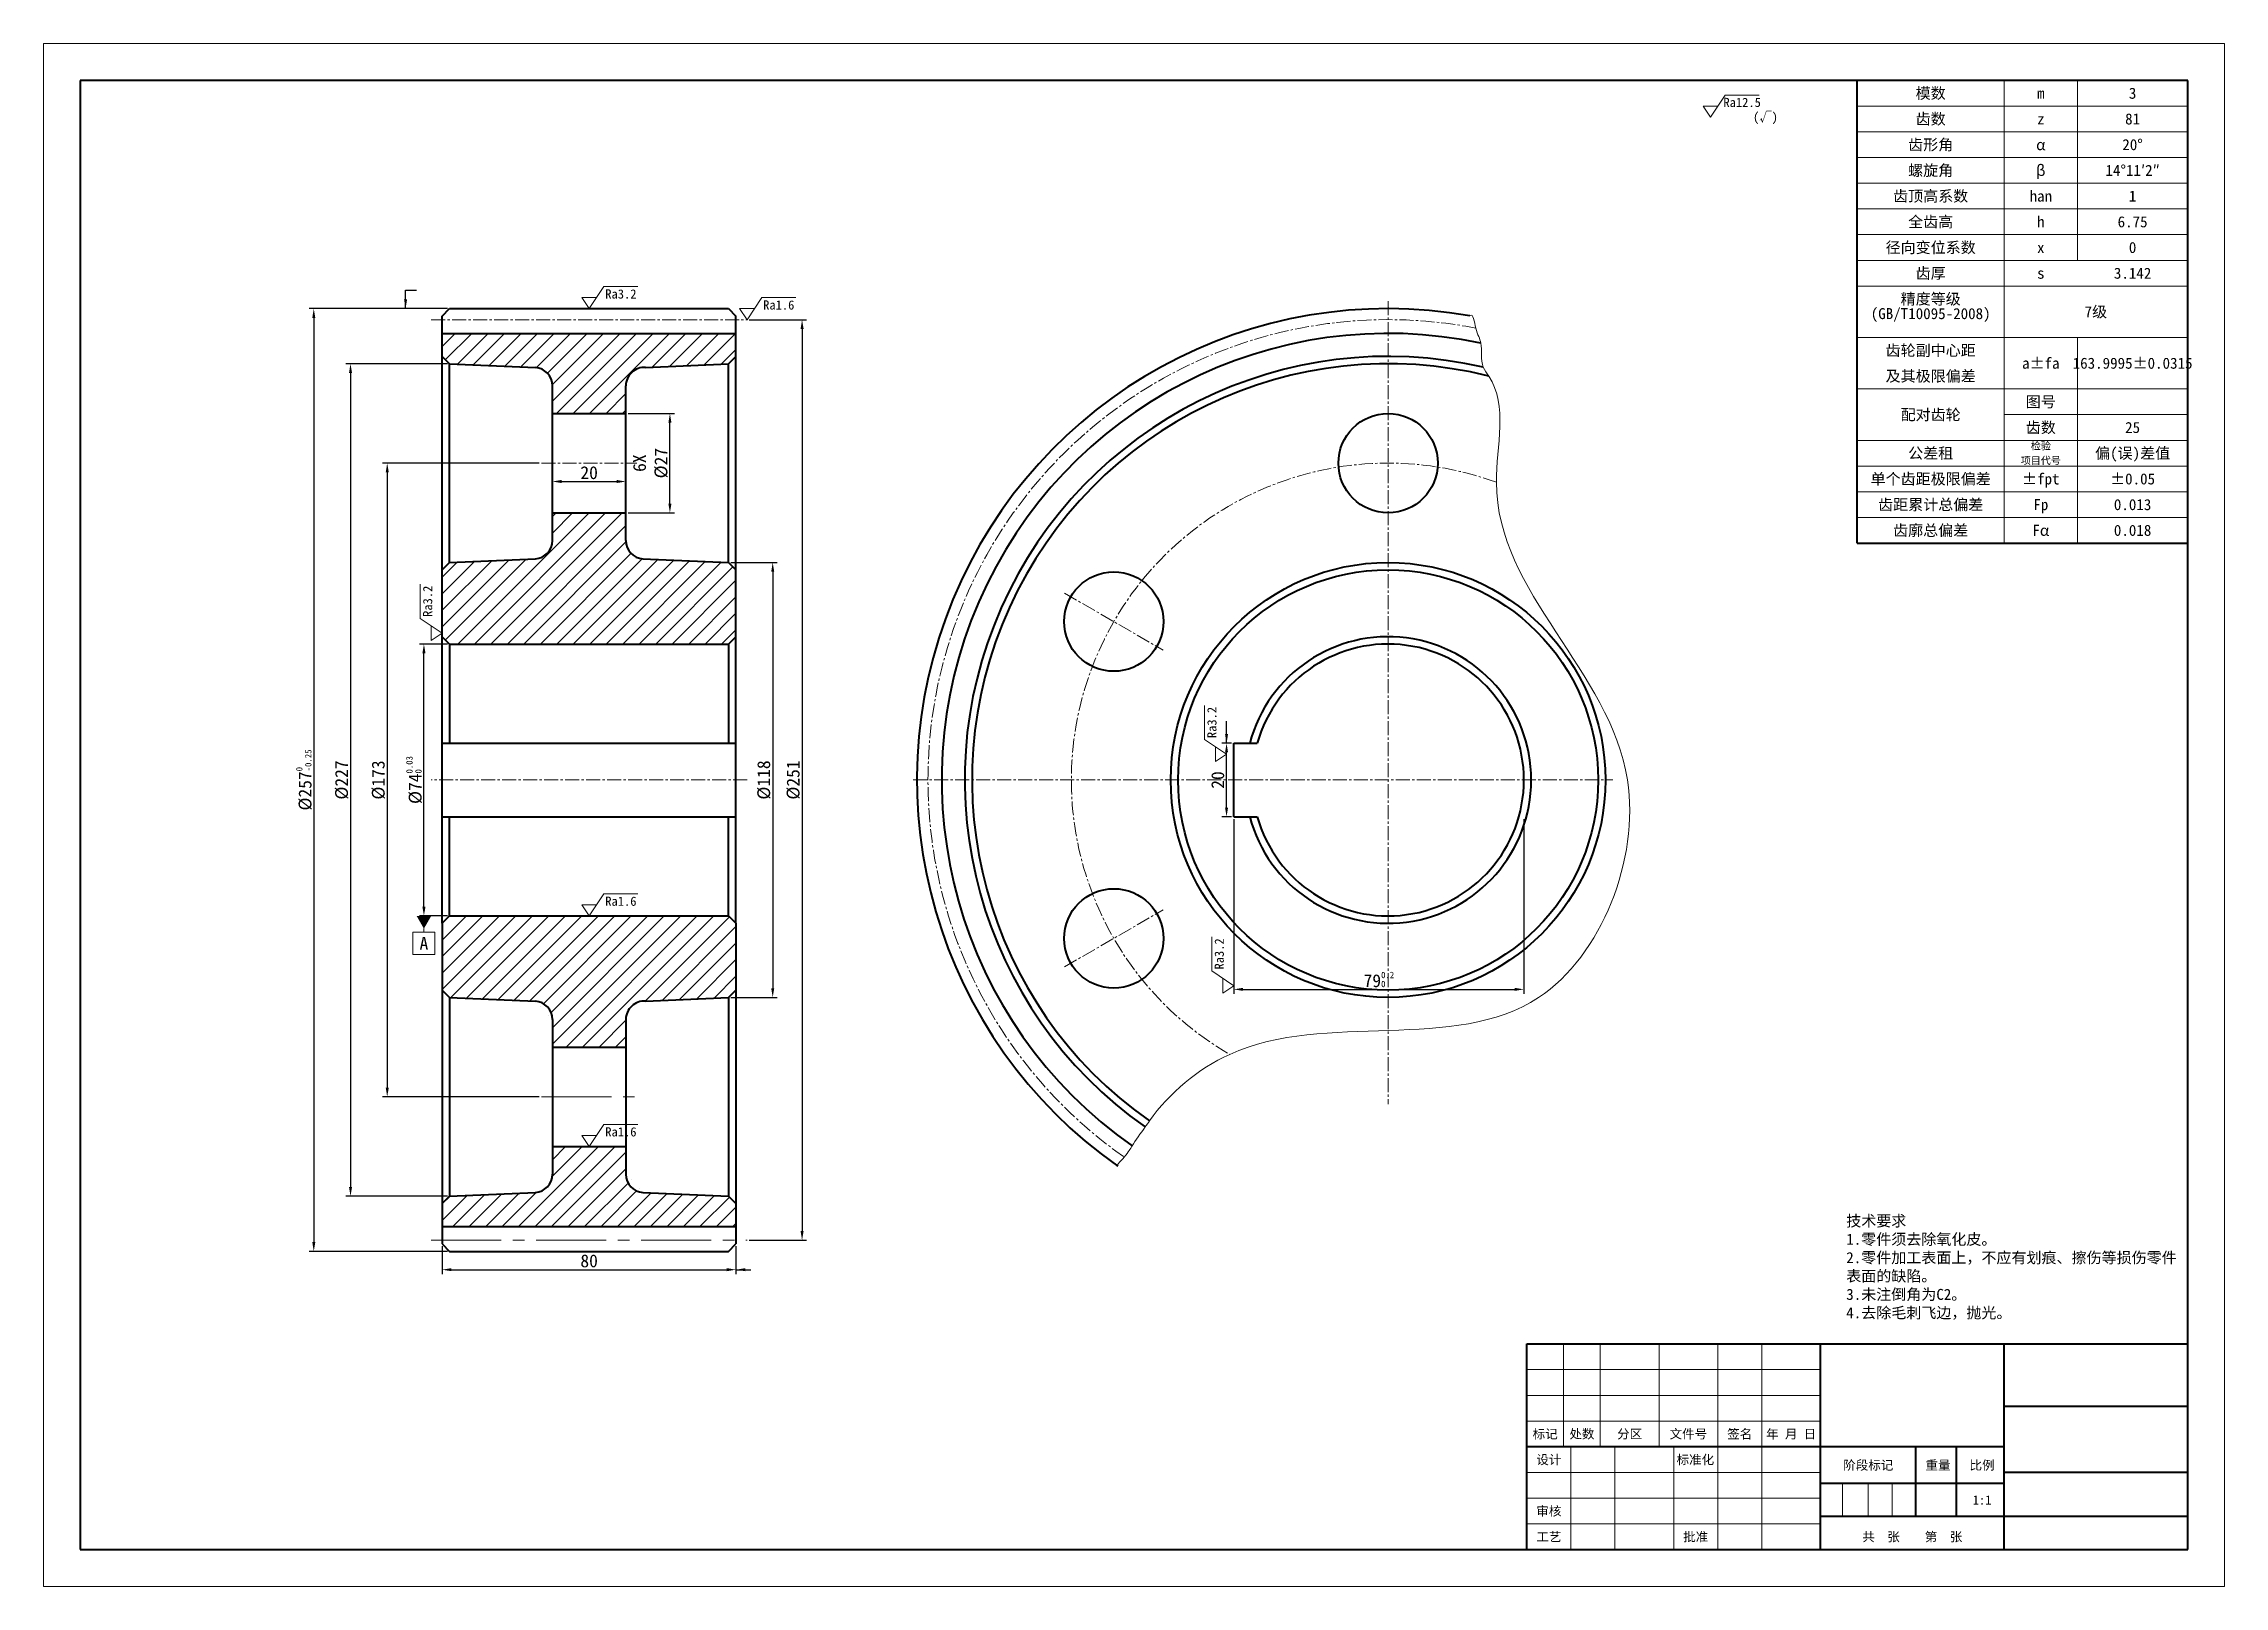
# Model space of a CAD drawing. Header units: millimetres. Extents: x -10 to 584, y -10 to 410.
import ezdxf
from ezdxf.enums import TextEntityAlignment as Align

# ---------------------------------------------------------------- set-up
doc = ezdxf.new("R2010")
doc.units = ezdxf.units.MM
doc.linetypes.add('CENTER2', pattern=[28.575, 19.05, -3.175, 3.175, -3.175])
for name, color, linetype, lineweight in [('中心线', 1, 'CENTER2', 20), ('剖面线', 4, 'Continuous', 20), ('尺寸', 3, 'Continuous', 20), ('文字', 7, 'Continuous', 20), ('标注', 7, 'Continuous', 20), ('粗实线', 7, 'Continuous', 40), ('细实线', 7, 'Continuous', 20)]:
    doc.layers.add(name, color=color, linetype=linetype, lineweight=lineweight)
doc.styles.add('SongTi', font='', dxfattribs={"height": 2.5})
doc.styles.get('SongTi').set_extended_font_data('SimSun', bold=True)
doc.dimstyles.new('ISO-25', dxfattribs={"dimtxt": 2.5, "dimasz": 2.5, "dimexe": 1.25, "dimexo": 0.625, "dimtad": 1, "dimdsep": 46, "dimtxsty": 'Standard', "dimcen": 2.5, "dimadec": 0, "dimazin": 0, "dimtfac": 1, "dimtmove": 0, "dimatfit": 3, "dimfxl": 1, "dimarcsym": 0})

# ---------------------------------------------------------------- blocks, each defined once
blk = doc.blocks.new('*D1')
at = {"layer": 'Defpoints', "color": 0, "linetype": 'Continuous'}
for p in [(314.21, 199.53), (393.21, 199.53), (393.21, 152.53)]:
    blk.add_point(p, dxfattribs=at)
at = {"layer": '尺寸', "color": 0, "linetype": 'Continuous', "lineweight": -2}
for p, q in [((314.21, 198.91), (314.21, 151.28)), ((393.21, 198.91), (393.21, 151.28)), ((316.71, 152.53), (390.71, 152.53))]:
    blk.add_line(p, q, dxfattribs=at)
at = {"layer": '尺寸', "color": 0, "linetype": 'Continuous'}
for points in [[(316.71, 152.95), (316.71, 152.12), (314.21, 152.53)], [(390.71, 152.95), (390.71, 152.12), (393.21, 152.53)]]:
    blk.add_solid(points, dxfattribs=at)
at = {"layer": '尺寸', "color": 0, "linetype": 'Continuous', "lineweight": 20, "insert": (353.71, 155.2), "char_height": 3.5, "attachment_point": 5}
blk.add_mtext('\\A3;79{\\H0.5x;\\S0.2^ 0;}', dxfattribs=at)
blk = doc.blocks.new('*D2')
at = {"layer": 'Defpoints', "color": 0, "linetype": 'Continuous'}
for p in [(312.21, 219.53), (314.21, 219.53), (314.21, 199.53)]:
    blk.add_point(p, dxfattribs=at)
at = {"layer": '尺寸', "color": 0, "linetype": 'Continuous', "lineweight": -2}
for p, q in [((313.58, 219.53), (310.96, 219.53)), ((312.21, 202.03), (312.21, 217.03)), ((313.58, 199.53), (310.96, 199.53))]:
    blk.add_line(p, q, dxfattribs=at)
at = {"layer": '尺寸', "color": 0, "linetype": 'Continuous'}
for points in [[(311.79, 217.03), (312.62, 217.03), (312.21, 219.53)], [(311.79, 202.03), (312.62, 202.03), (312.21, 199.53)]]:
    blk.add_solid(points, dxfattribs=at)
at = {"layer": '尺寸', "color": 0, "linetype": 'Continuous', "lineweight": 20, "insert": (309.83, 209.53), "char_height": 3.5, "attachment_point": 5, "rotation": 90}
blk.add_mtext('\\A3;20', dxfattribs=at)
blk = doc.blocks.new('*D3')
at = {"layer": 'Defpoints', "color": 0, "linetype": 'Continuous'}
for p in [(93.59, 246.53), (100.59, 246.53), (100.59, 172.53)]:
    blk.add_point(p, dxfattribs=at)
at = {"layer": '尺寸', "color": 0, "linetype": 'Continuous', "lineweight": -2}
for p, q in [((99.97, 246.53), (92.34, 246.53)), ((93.59, 175.03), (93.59, 244.03)), ((99.97, 172.53), (92.34, 172.53))]:
    blk.add_line(p, q, dxfattribs=at)
at = {"layer": '尺寸', "color": 0, "linetype": 'Continuous'}
for points in [[(93.18, 244.03), (94.01, 244.03), (93.59, 246.53)], [(93.18, 175.03), (94.01, 175.03), (93.59, 172.53)]]:
    blk.add_solid(points, dxfattribs=at)
at = {"layer": '尺寸', "color": 0, "linetype": 'Continuous', "lineweight": 20, "insert": (90.93, 209.53), "char_height": 3.5, "attachment_point": 5, "rotation": 90}
blk.add_mtext('\\A3;%%C74{\\H0.5x;\\S0.03^ 0;}', dxfattribs=at)
blk = doc.blocks.new('*D4')
at = {"layer": 'Defpoints', "color": 0, "linetype": 'Continuous'}
for p in [(176.59, 268.73), (176.59, 150.33), (188.59, 150.33)]:
    blk.add_point(p, dxfattribs=at)
at = {"layer": '尺寸', "color": 0, "linetype": 'Continuous', "lineweight": -2}
for p, q in [((177.22, 268.73), (189.84, 268.73)), ((188.59, 266.23), (188.59, 152.83)), ((177.22, 150.33), (189.84, 150.33))]:
    blk.add_line(p, q, dxfattribs=at)
at = {"layer": '尺寸', "color": 0, "linetype": 'Continuous'}
for points in [[(188.18, 266.23), (189.01, 266.23), (188.59, 268.73)], [(188.18, 152.83), (189.01, 152.83), (188.59, 150.33)]]:
    blk.add_solid(points, dxfattribs=at)
at = {"layer": '尺寸', "color": 0, "linetype": 'Continuous', "lineweight": 20, "insert": (186.22, 209.53), "char_height": 3.5, "attachment_point": 5, "rotation": 90}
blk.add_mtext('\\A3;%%C118', dxfattribs=at)
blk = doc.blocks.new('*D5')
at = {"layer": 'Defpoints', "color": 0, "linetype": 'Continuous'}
for p in [(100.59, 322.85), (73.59, 96.21), (100.59, 96.21)]:
    blk.add_point(p, dxfattribs=at)
at = {"layer": '尺寸', "color": 0, "linetype": 'Continuous', "lineweight": -2}
for p, q in [((99.97, 322.85), (72.34, 322.85)), ((73.59, 320.35), (73.59, 98.71)), ((99.97, 96.21), (72.34, 96.21))]:
    blk.add_line(p, q, dxfattribs=at)
at = {"layer": '尺寸', "color": 0, "linetype": 'Continuous'}
for points in [[(73.18, 320.35), (74.01, 320.35), (73.59, 322.85)], [(73.18, 98.71), (74.01, 98.71), (73.59, 96.21)]]:
    blk.add_solid(points, dxfattribs=at)
at = {"layer": '尺寸', "color": 0, "linetype": 'Continuous', "lineweight": 20, "insert": (71.22, 209.53), "char_height": 3.5, "attachment_point": 5, "rotation": 90}
blk.add_mtext('\\A3;%%C227', dxfattribs=at)
blk = doc.blocks.new('*D6')
at = {"layer": 'Defpoints', "color": 0, "linetype": 'Continuous'}
for p in [(125.59, 295.79), (83.59, 123.27), (125.59, 123.27)]:
    blk.add_point(p, dxfattribs=at)
at = {"layer": '尺寸', "color": 0, "linetype": 'Continuous', "lineweight": -2}
for p, q in [((124.97, 295.79), (82.34, 295.79)), ((83.59, 293.29), (83.59, 125.77)), ((124.97, 123.27), (82.34, 123.27))]:
    blk.add_line(p, q, dxfattribs=at)
at = {"layer": '尺寸', "color": 0, "linetype": 'Continuous'}
for points in [[(83.18, 293.29), (84.01, 293.29), (83.59, 295.79)], [(83.18, 125.77), (84.01, 125.77), (83.59, 123.27)]]:
    blk.add_solid(points, dxfattribs=at)
at = {"layer": '尺寸', "color": 0, "linetype": 'Continuous', "lineweight": 20, "insert": (81.22, 209.53), "char_height": 3.5, "attachment_point": 5, "rotation": 90}
blk.add_mtext('\\A3;%%C173', dxfattribs=at)
blk = doc.blocks.new('*D7')
at = {"layer": 'Defpoints', "color": 0, "linetype": 'Continuous'}
for p in [(181.59, 334.85), (181.59, 84.21), (196.59, 84.21)]:
    blk.add_point(p, dxfattribs=at)
at = {"layer": '尺寸', "color": 0, "linetype": 'Continuous', "lineweight": -2}
for p, q in [((182.22, 334.85), (197.84, 334.85)), ((196.59, 332.35), (196.59, 86.71)), ((182.22, 84.21), (197.84, 84.21))]:
    blk.add_line(p, q, dxfattribs=at)
at = {"layer": '尺寸', "color": 0, "linetype": 'Continuous'}
for points in [[(196.18, 332.35), (197.01, 332.35), (196.59, 334.85)], [(196.18, 86.71), (197.01, 86.71), (196.59, 84.21)]]:
    blk.add_solid(points, dxfattribs=at)
at = {"layer": '尺寸', "color": 0, "linetype": 'Continuous', "lineweight": 20, "insert": (194.22, 209.53), "char_height": 3.5, "attachment_point": 5, "rotation": 90}
blk.add_mtext('\\A3;%%C251', dxfattribs=at)
blk = doc.blocks.new('*D8')
at = {"layer": 'Defpoints', "color": 0, "linetype": 'Continuous'}
for p in [(100.59, 337.85), (63.59, 81.21), (100.59, 81.21)]:
    blk.add_point(p, dxfattribs=at)
at = {"layer": '尺寸', "color": 0, "linetype": 'Continuous', "lineweight": -2}
for p, q in [((99.97, 337.85), (62.34, 337.85)), ((63.59, 335.35), (63.59, 83.71)), ((99.97, 81.21), (62.34, 81.21))]:
    blk.add_line(p, q, dxfattribs=at)
at = {"layer": '尺寸', "color": 0, "linetype": 'Continuous'}
for points in [[(63.18, 335.35), (64.01, 335.35), (63.59, 337.85)], [(63.18, 83.71), (64.01, 83.71), (63.59, 81.21)]]:
    blk.add_solid(points, dxfattribs=at)
at = {"layer": '尺寸', "color": 0, "linetype": 'Continuous', "lineweight": 20, "insert": (60.93, 209.53), "char_height": 3.5, "attachment_point": 5, "rotation": 90}
blk.add_mtext('\\A3;%%C257{\\H0.5x;\\S0^ -0.25;}', dxfattribs=at)
blk = doc.blocks.new('*D9')
at = {"layer": 'Defpoints', "color": 0, "linetype": 'Continuous'}
for p in [(128.59, 290.79), (148.59, 290.79), (148.59, 290.79)]:
    blk.add_point(p, dxfattribs=at)
at = {"layer": '尺寸', "color": 0, "linetype": 'Continuous', "lineweight": -2}
for p, q in [((128.59, 291.42), (128.59, 292.04)), ((148.59, 291.42), (148.59, 292.04)), ((131.09, 290.79), (146.09, 290.79))]:
    blk.add_line(p, q, dxfattribs=at)
at = {"layer": '尺寸', "color": 0, "linetype": 'Continuous'}
for points in [[(131.09, 291.21), (131.09, 290.38), (128.59, 290.79)], [(146.09, 291.21), (146.09, 290.38), (148.59, 290.79)]]:
    blk.add_solid(points, dxfattribs=at)
at = {"layer": '尺寸', "color": 0, "linetype": 'Continuous', "lineweight": 20, "insert": (138.59, 293.17), "char_height": 3.5, "attachment_point": 5}
blk.add_mtext('\\A3;20', dxfattribs=at)
blk = doc.blocks.new('*D10')
at = {"layer": 'Defpoints', "color": 0, "linetype": 'Continuous'}
for p in [(148.59, 309.32), (160.59, 309.32), (148.59, 282.26)]:
    blk.add_point(p, dxfattribs=at)
at = {"layer": '尺寸', "color": 0, "linetype": 'Continuous', "lineweight": -2}
for p, q in [((149.22, 309.32), (161.84, 309.32)), ((160.59, 284.76), (160.59, 306.82)), ((149.22, 282.26), (161.84, 282.26))]:
    blk.add_line(p, q, dxfattribs=at)
at = {"layer": '尺寸', "color": 0, "linetype": 'Continuous'}
for points in [[(160.18, 306.82), (161.01, 306.82), (160.59, 309.32)], [(160.18, 284.76), (161.01, 284.76), (160.59, 282.26)]]:
    blk.add_solid(points, dxfattribs=at)
at = {"layer": '尺寸', "color": 0, "linetype": 'Continuous', "lineweight": 20, "insert": (155.3, 295.79), "char_height": 3.5, "attachment_point": 5, "rotation": 90}
blk.add_mtext('\\A3;6X^J%%C27', dxfattribs=at)
blk = doc.blocks.new('*D11')
at = {"layer": 'Defpoints', "color": 0, "linetype": 'Continuous'}
for p in [(98.59, 83.21), (178.59, 83.21), (178.59, 76.21)]:
    blk.add_point(p, dxfattribs=at)
at = {"layer": '尺寸', "color": 0, "linetype": 'Continuous', "lineweight": -2}
for p, q in [((98.59, 82.59), (98.59, 74.96)), ((178.59, 82.59), (178.59, 74.96)), ((101.09, 76.21), (176.09, 76.21))]:
    blk.add_line(p, q, dxfattribs=at)
at = {"layer": '尺寸', "color": 0, "linetype": 'Continuous'}
for points in [[(101.09, 76.63), (101.09, 75.8), (98.59, 76.21)], [(176.09, 76.63), (176.09, 75.8), (178.59, 76.21)]]:
    blk.add_solid(points, dxfattribs=at)
at = {"layer": '尺寸', "color": 0, "linetype": 'Continuous', "lineweight": 20, "insert": (138.59, 78.59), "char_height": 3.5, "attachment_point": 5}
blk.add_mtext('\\A3;80', dxfattribs=at)

msp = doc.modelspace()

# ---------------------------------------------------------------- hatches: boundary and pattern name
at = {"layer": '剖面线', "linetype": 'Continuous', "lineweight": 20}
h = msp.add_hatch(dxfattribs=at)
h.set_pattern_fill('ANSI31', color=4, style=0)
edge = h.paths.add_edge_path()
edge.add_line((98.59, 324.85), (98.59, 331.1))
edge.add_line((98.59, 331.1), (178.59, 331.1))
edge.add_line((178.59, 331.1), (178.59, 324.85))
edge.add_line((178.59, 324.85), (176.59, 322.85))
edge.add_line((176.59, 322.85), (153.94, 321.84))
edge.add_arc((153.59, 316.85), 5, 86, 180)
edge.add_line((148.59, 316.85), (148.59, 309.32))
edge.add_line((148.59, 309.32), (128.59, 309.32))
edge.add_line((128.59, 309.32), (128.59, 316.85))
edge.add_arc((123.59, 316.85), 5, 0, 86)
edge.add_line((123.94, 321.84), (100.59, 322.85))
edge.add_line((100.59, 322.85), (98.59, 324.85))
h = msp.add_hatch(dxfattribs=at)
h.set_pattern_fill('ANSI31', color=4, style=0)
edge = h.paths.add_edge_path()
edge.add_line((98.59, 248.53), (98.59, 266.73))
edge.add_line((98.59, 266.73), (100.59, 268.73))
edge.add_line((100.59, 268.73), (123.94, 269.75))
edge.add_arc((123.59, 274.73), 5, 274, 360)
edge.add_line((128.59, 274.73), (128.59, 282.26))
edge.add_line((128.59, 282.26), (148.59, 282.26))
edge.add_line((148.59, 282.26), (148.59, 274.73))
edge.add_arc((153.59, 274.73), 5, 180, 266)
edge.add_line((153.24, 269.75), (176.59, 268.73))
edge.add_line((176.59, 268.73), (178.59, 266.73))
edge.add_line((178.59, 266.73), (178.59, 248.53))
edge.add_line((178.59, 248.53), (176.59, 246.53))
edge.add_line((176.59, 246.53), (100.59, 246.53))
edge.add_line((100.59, 246.53), (98.59, 248.53))
h = msp.add_hatch(dxfattribs=at)
h.set_pattern_fill('ANSI31', color=4, style=0)
edge = h.paths.add_edge_path()
edge.add_line((98.59, 170.53), (98.59, 152.33))
edge.add_line((98.59, 152.33), (100.59, 150.33))
edge.add_line((100.59, 150.33), (123.94, 149.32))
edge.add_arc((123.59, 144.33), 5, 0, 86, ccw=False)
edge.add_line((128.59, 144.33), (128.59, 136.8))
edge.add_line((128.59, 136.8), (148.59, 136.8))
edge.add_line((148.59, 136.8), (148.59, 144.33))
edge.add_arc((153.59, 144.33), 5, 86, 180, ccw=False)
edge.add_line((153.94, 149.32), (176.59, 150.33))
edge.add_line((176.59, 150.33), (178.59, 152.33))
edge.add_line((178.59, 152.33), (178.59, 170.53))
edge.add_line((178.59, 170.53), (176.59, 172.53))
edge.add_line((176.59, 172.53), (100.59, 172.53))
edge.add_line((100.59, 172.53), (98.59, 170.53))
h = msp.add_hatch(dxfattribs=at)
h.set_pattern_fill('ANSI31', color=4, style=0)
edge = h.paths.add_edge_path()
edge.add_line((98.59, 94.21), (98.59, 87.96))
edge.add_line((98.59, 87.96), (178.59, 87.96))
edge.add_line((178.59, 87.96), (178.59, 94.21))
edge.add_line((178.59, 94.21), (176.59, 96.21))
edge.add_line((176.59, 96.21), (153.24, 97.23))
edge.add_arc((153.59, 102.21), 5, 180, 266, ccw=False)
edge.add_line((148.59, 102.21), (148.59, 109.74))
edge.add_line((148.59, 109.74), (128.59, 109.74))
edge.add_line((128.59, 109.74), (128.59, 102.21))
edge.add_arc((123.59, 102.21), 5, -86, 0, ccw=False)
edge.add_line((123.94, 97.23), (100.59, 96.21))
edge.add_line((100.59, 96.21), (98.59, 94.21))

# ---------------------------------------------------------------- linework, layer by layer
at = {"layer": '中心线', "color": 1, "linetype": 'CENTER2', "lineweight": 20, "ltscale": 0.2}
for p, q in [((356.21, 339.85), (356.21, 121.27)), ((95.59, 334.85), (181.59, 334.85)), ((125.59, 295.79), (151.59, 295.79)), ((268.06, 260.43), (294.95, 244.9)), ((181.59, 209.53), (95.59, 209.53)), ((226.89, 209.53), (417.41, 209.53)), ((268.06, 158.64), (294.95, 174.17))]:
    msp.add_line(p, q, dxfattribs=at)
at = {"layer": '中心线', "color": 1, "linetype": 'CENTER2', "lineweight": 20}
for p, q in [((125.59, 123.27), (151.59, 123.27)), ((95.59, 84.21), (181.59, 84.21))]:
    msp.add_line(p, q, dxfattribs=at)
at = {"layer": '中心线', "color": 1, "linetype": 'CENTER2', "lineweight": 20, "ltscale": 0.2}
for radius, start, end in [(125.32, 79, 235), (86.26, 70, 240)]:
    msp.add_arc((356.21, 209.53), radius, start, end, dxfattribs=at)
at = {"layer": '标注', "color": 7, "linetype": 'Continuous', "lineweight": 20}
for p, q in [((444, 390), (442, 393)), ((442, 393), (446, 393)), ((444, 390), (448, 396)), ((448, 396), (457.3, 396)), ((138.59, 337.85), (136.59, 340.85)), ((136.59, 340.85), (140.59, 340.85)), ((138.59, 337.85), (142.59, 343.85)), ((142.59, 343.85), (151.89, 343.85)), ((181.59, 334.85), (185.59, 340.85)), ((185.59, 340.85), (194.89, 340.85)), ((181.59, 334.85), (179.59, 337.85)), ((179.59, 337.85), (183.59, 337.85)), ((92.59, 253.53), (92.59, 262.83)), ((98.59, 249.53), (92.59, 253.53)), ((95.59, 247.53), (95.59, 251.53)), ((98.59, 249.53), (95.59, 247.53)), ((306.21, 220.53), (306.21, 229.83)), ((312.21, 216.53), (306.21, 220.53)), ((309.21, 214.53), (309.21, 218.53)), ((312.21, 216.53), (309.21, 214.53)), ((138.59, 172.53), (142.59, 178.53)), ((142.59, 178.53), (151.89, 178.53)), ((138.59, 172.53), (136.59, 175.53)), ((136.59, 175.53), (140.59, 175.53)), ((90.59, 168.06), (96.59, 168.06)), ((90.59, 162.06), (90.59, 168.06)), ((93.59, 169.06), (93.59, 168.06)), ((96.59, 168.06), (96.59, 162.06)), ((308.21, 157.53), (308.21, 166.83)), ((96.59, 162.06), (90.59, 162.06)), ((314.21, 153.53), (308.21, 157.53)), ((311.21, 151.53), (311.21, 155.53)), ((314.21, 153.53), (311.21, 151.53)), ((138.59, 109.74), (142.59, 115.74)), ((142.59, 115.74), (151.89, 115.74)), ((138.59, 109.74), (136.59, 112.74)), ((136.59, 112.74), (140.59, 112.74))]:
    msp.add_line(p, q, dxfattribs=at)
msp.add_solid([(91.59, 172.53), (95.59, 172.53), (93.59, 169.06)], dxfattribs=at)
at = {"layer": '粗实线', "color": 7, "linetype": 'Continuous', "lineweight": 40}
for p, q in [((574, 400), (0, 400)), ((0, 400), (0, 0)), ((484, 274), (484, 400)), ((574, 0), (574, 400)), ((98.59, 335.85), (100.59, 337.85)), ((98.59, 331.1), (98.59, 335.85)), ((100.59, 337.85), (176.59, 337.85)), ((176.59, 337.85), (178.59, 335.85)), ((178.59, 331.1), (178.59, 335.85)), ((98.59, 324.85), (98.59, 331.1)), ((98.59, 331.1), (178.59, 331.1)), ((178.59, 324.85), (178.59, 331.1)), ((98.59, 324.85), (100.59, 322.85)), ((98.59, 266.73), (98.59, 324.85)), ((100.59, 268.73), (100.59, 322.85)), ((100.59, 322.85), (123.94, 321.84)), ((153.94, 321.84), (176.59, 322.85)), ((176.59, 322.85), (178.59, 324.85)), ((176.59, 268.73), (176.59, 322.85)), ((178.59, 266.73), (178.59, 324.85)), ((128.59, 309.32), (128.59, 316.85)), ((148.59, 309.32), (148.59, 316.85)), ((128.59, 309.32), (148.59, 309.32)), ((128.59, 282.26), (128.59, 309.32)), ((148.59, 282.26), (148.59, 309.32)), ((128.59, 282.26), (148.59, 282.26)), ((128.59, 274.73), (128.59, 282.26)), ((148.59, 274.73), (148.59, 282.26)), ((484, 274), (574, 274)), ((98.59, 266.73), (100.59, 268.73)), ((100.59, 268.73), (123.94, 269.75)), ((153.24, 269.75), (176.59, 268.73)), ((176.59, 268.73), (178.59, 266.73)), ((98.59, 248.53), (98.59, 266.73)), ((178.59, 248.53), (178.59, 266.73)), ((98.59, 170.53), (98.59, 248.53)), ((98.59, 248.53), (100.59, 246.53)), ((100.59, 246.53), (100.59, 219.53)), ((100.59, 246.53), (176.59, 246.53)), ((178.59, 248.53), (176.59, 246.53)), ((176.59, 246.53), (176.59, 219.53)), ((178.59, 170.53), (178.59, 248.53)), ((98.59, 219.53), (178.59, 219.53)), ((314.21, 199.53), (314.21, 219.53)), ((314.21, 219.53), (320.59, 219.53)), ((98.59, 199.53), (178.59, 199.53)), ((100.59, 172.53), (100.59, 199.53)), ((176.59, 172.53), (176.59, 199.53)), ((314.21, 199.53), (320.59, 199.53)), ((100.59, 172.53), (176.59, 172.53)), ((98.59, 170.53), (98.59, 152.33)), ((178.59, 170.53), (178.59, 152.33)), ((98.59, 152.33), (100.59, 150.33)), ((98.59, 152.33), (98.59, 94.21)), ((100.59, 150.33), (100.59, 96.21)), ((100.59, 150.33), (123.94, 149.32)), ((153.94, 149.32), (176.59, 150.33)), ((176.59, 150.33), (178.59, 152.33)), ((176.59, 150.33), (176.59, 96.21)), ((178.59, 152.33), (178.59, 94.21)), ((128.59, 144.33), (128.59, 136.8)), ((148.59, 144.33), (148.59, 136.8)), ((128.59, 136.8), (148.59, 136.8)), ((128.59, 136.8), (128.59, 109.74)), ((148.59, 136.8), (148.59, 109.74)), ((128.59, 109.74), (148.59, 109.74)), ((128.59, 109.74), (128.59, 102.21)), ((148.59, 109.74), (148.59, 102.21)), ((98.59, 94.21), (100.59, 96.21)), ((100.59, 96.21), (123.94, 97.23)), ((153.24, 97.23), (176.59, 96.21)), ((176.59, 96.21), (178.59, 94.21)), ((98.59, 94.21), (98.59, 87.96)), ((178.59, 94.21), (178.59, 87.96)), ((98.59, 87.96), (178.59, 87.96)), ((98.59, 87.96), (98.59, 83.21)), ((98.59, 83.21), (100.59, 81.21)), ((176.59, 81.21), (178.59, 83.21)), ((178.59, 87.96), (178.59, 83.21)), ((100.59, 81.21), (176.59, 81.21)), ((394, 0), (394, 56)), ((394, 56), (574, 56)), ((474, 0), (474, 56)), ((524, 0), (524, 56)), ((574, 39), (524, 39)), ((524, 28), (394, 28)), ((500, 9), (500, 28)), ((511, 9), (511, 28)), ((524, 18), (474, 18)), ((574, 21), (524, 21)), ((524, 9), (474, 9)), ((574, 9), (524, 9)), ((0, 0), (574, 0))]:
    msp.add_line(p, q, dxfattribs=at)
at = {"layer": '粗实线', "color": 7, "linetype": 'Continuous', "lineweight": 40, "ltscale": 0.2}
for p, q in [((98.59, 170.53), (100.59, 172.53)), ((178.59, 170.53), (176.59, 172.53))]:
    msp.add_line(p, q, dxfattribs=at)
at = {"layer": '粗实线', "color": 7, "linetype": 'Continuous', "lineweight": 40}
for centre, radius in [((356.21, 295.79), 13.53), ((356.21, 209.53), 59.2), ((281.5, 252.66), 13.53), ((356.21, 209.53), 57.2), ((281.5, 166.4), 13.53)]:
    msp.add_circle(centre, radius, dxfattribs=at)
for centre, radius, start, end in [((356.21, 209.53), 128.32, 80, 235), ((356.21, 209.53), 121.57, 78, 235), ((123.59, 316.85), 5, 0, 86), ((153.59, 316.85), 5, 86, 180), ((356.21, 209.53), 115.32, 77, 235), ((356.21, 209.53), 113.32, 76, 235), ((123.59, 274.73), 5, 274, 0), ((153.59, 274.73), 5, 180, 266), ((356.21, 209.53), 39, 194.85717, 165.14283), ((356.21, 209.53), 37, 195.68035, 164.31965), ((123.59, 144.33), 5, 0, 86), ((153.59, 144.33), 5, 86, 180), ((123.59, 102.21), 5, 274, 0), ((153.59, 102.21), 5, 180, 266)]:
    msp.add_arc(centre, radius, start, end, dxfattribs=at)
at = {"layer": '细实线', "color": 7, "linetype": 'Continuous', "lineweight": 20}
for p, q in [((584, 410), (-10, 410)), ((-10, 410), (-10, -10)), ((584, -10), (584, 410)), ((524, 274), (524, 400)), ((544, 351), (544, 400)), ((484, 393), (574, 393)), ((484, 386), (574, 386)), ((484, 379), (574, 379)), ((484, 372), (574, 372)), ((484, 365), (574, 365)), ((484, 358), (574, 358)), ((484, 351), (574, 351)), ((484, 344), (574, 344)), ((484, 330), (574, 330)), ((544, 274), (544, 330)), ((484, 316), (574, 316)), ((524, 309), (574, 309)), ((484, 302), (574, 302)), ((484, 295), (574, 295)), ((484, 288), (574, 288)), ((484, 281), (574, 281)), ((404, 28), (404, 56)), ((414, 28), (414, 56)), ((430, 28), (430, 56)), ((446, 0), (446, 56)), ((458, 0), (458, 56)), ((394, 49), (474, 49)), ((394, 42), (474, 42)), ((394, 35), (474, 35)), ((406, 0), (406, 28)), ((418, 0), (418, 28)), ((434, 0), (434, 28)), ((394, 21), (474, 21)), ((480, 9), (480, 18)), ((487, 9), (487, 18)), ((493.5, 9), (493.5, 18)), ((394, 14), (474, 14)), ((394, 7), (474, 7)), ((-10, -10), (584, -10))]:
    msp.add_line(p, q, dxfattribs=at)
at = {"layer": '细实线', "color": 7, "linetype": 'Continuous', "lineweight": 20, "start_tangent": (0.747931, 0.663776), "end_tangent": (0.938019, 0.346584)}
msp.add_spline([(378.49, 335.9), (380.12, 332.55), (381.48, 328.45), (382.15, 321.9), (383.62, 319.49), (385.71, 290.59), (421.41, 209.53), (397.21, 150.33), (313.08, 134.83), (291.21, 116.71), (290.06, 115.07), (286.48, 109.95), (284.33, 106.88), (282.61, 104.42)], degree=3, dxfattribs=at)

# ---------------------------------------------------------------- texts
at = {"layer": '尺寸', "color": 3, "insert": (481, 91), "char_height": 3, "width": 90, "attachment_point": 1, "style": 'SongTi'}
msp.add_mtext('技术要求^J1.零件须去除氧化皮。^J2.零件加工表面上，不应有划痕、擦伤等损伤零件表面的缺陷。^J3.未注倒角为C2。^J4.去除毛刺飞边，抛光。', dxfattribs=at)
at = {"layer": '文字', "color": 7, "style": 'SongTi'}
for s, height, p in [('模数', 3, (504, 396.5)), ('m', 3, (534, 396.5)), ('3', 3, (559, 396.5)), ('齿数', 3, (504, 389.5)), ('z', 3, (534, 389.5)), ('81', 3, (559, 389.5)), ('齿形角', 3, (504, 382.5)), ('α', 3, (534, 382.5)), ('20°', 3, (559, 382.5)), ('螺旋角', 3, (504, 375.5)), ('β', 3, (534, 375.5)), ('14°11′2″', 3, (559, 375.5)), ('齿顶高系数', 3, (504, 368.5)), ('han', 3, (534, 368.5)), ('1', 3, (559, 368.5)), ('全齿高', 3, (504, 361.5)), ('h', 3, (534, 361.5)), ('6.75', 3, (559, 361.5)), ('径向变位系数', 3, (504, 354.5)), ('x', 3, (534, 354.5)), ('0', 3, (559, 354.5)), ('齿厚', 3, (504, 347.5)), ('s', 3, (534, 347.5)), ('3.142', 3, (559, 347.5)), ('精度等级', 3, (504, 340.5)), ('7级', 3, (549, 337)), ('(GB/T10095-2008)', 3, (504, 336.5)), ('齿轮副中心距', 3, (504, 326.5)), ('及其极限偏差', 3, (504, 319.5)), ('a±fa', 3, (534, 323)), ('163.9995±0.0315', 3, (559, 323)), ('配对齿轮', 3, (504, 309)), ('图号', 3, (534, 312.5)), ('齿数', 3, (534, 305.5)), ('25', 3, (559, 305.5)), ('公差租', 3, (504, 298.5)), ('项目代号', 2, (534, 296.5)), ('检验', 2, (534, 300.5)), ('偏(误)差值', 3, (559, 298.5)), ('单个齿距极限偏差', 3, (504, 291.5)), ('±fpt', 3, (534, 291.5)), ('±0.05', 3, (559, 291.5)), ('齿距累计总偏差', 3, (504, 284.5)), ('Fp', 3, (534, 284.5)), ('0.013', 3, (559, 284.5)), ('齿廓总偏差', 3, (504, 277.5)), ('Fα', 3, (534, 277.5)), ('0.018', 3, (559, 277.5)), ('A', 3.5, (93.59, 165.06)), ('标记', 2.5, (399, 31.5)), ('处数', 2.5, (409, 31.5)), ('分区', 2.5, (422, 31.5)), ('文件号', 2.5, (438, 31.5)), ('签名', 2.5, (452, 31.5)), ('年 月 日', 2.5, (466, 31.5)), ('设计', 2.5, (400, 24.5)), ('标准化', 2.5, (439.9, 24.5)), ('阶段标记', 2.5, (487, 23)), ('重量', 2.5, (506, 23)), ('比例', 2.5, (518, 23)), ('审核', 2.5, (400, 10.5)), ('1:1', 2.5, (518, 13.5)), ('工艺', 2.5, (400, 3.5)), ('批准', 2.5, (440, 3.5)), (' 共  张    第  张 ', 2.5, (499, 3.5))]:
    msp.add_text(s, height=height, dxfattribs=at).set_placement(p, align=Align.MIDDLE_CENTER)
at = {"layer": '标注', "color": 7, "style": 'SongTi'}
for s, p in [('Ra12.5', (452.65, 394)), ('(√)', (459, 390)), ('Ra3.2', (147.24, 341.85)), ('Ra1.6', (190.24, 338.85)), ('Ra1.6', (147.24, 176.53)), ('Ra1.6', (147.24, 113.74))]:
    msp.add_text(s, height=2.5, dxfattribs=at).set_placement(p, align=Align.MIDDLE_CENTER)
for p in [(94.59, 258.18), (308.21, 225.18), (310.21, 162.18)]:
    msp.add_text('Ra3.2', height=2.5, rotation=90, dxfattribs=at).set_placement(p, align=Align.MIDDLE_CENTER)

# ---------------------------------------------------------------- dimensions: what is measured, and where the dimension line sits
at = {"layer": '尺寸', "color": 3, "linetype": 'Continuous', "lineweight": 20}
for p1, p2, distance, text, override, picture, middle in [((100.59, 337.85), (100.59, 81.21), -37, '\\A3;%%C257{\\H0.5x;\\S0^ -0.25;}', {"dimtxt": 3.5, "dimasz": 2.5, "dimgap": 0.625, "dimdec": 0, "dimtol": 1, "dimlim": 0, "dimtp": 0, "dimtm": -0.25, "dimtfac": 0.5, "dimfrac": 2}, '*D8', (60.93, 209.53)), ((181.59, 334.85), (181.59, 84.21), 15, '\\A3;%%C251', {"dimtxt": 3.5, "dimasz": 2.5, "dimdec": 0, "dimfrac": 2}, '*D7', (194.22, 209.53)), ((100.59, 322.85), (100.59, 96.21), -27, '\\A3;%%C227', {"dimtxt": 3.5, "dimasz": 2.5, "dimdec": 0, "dimfrac": 2}, '*D5', (71.22, 209.53)), ((148.59, 282.26), (148.59, 309.32), -12, '\\A3;6X^J%%C27', {"dimtxt": 3.5, "dimasz": 2.5, "dimdec": 0, "dimfrac": 2}, '*D10', (155.3, 295.79)), ((125.59, 295.79), (125.59, 123.27), -42, '\\A3;%%C173', {"dimtxt": 3.5, "dimasz": 2.5, "dimdec": 0, "dimfrac": 2}, '*D6', (81.22, 209.53)), ((128.59, 290.79), (148.59, 290.79), 0, '\\A3;20', {"dimtxt": 3.5, "dimasz": 2.5, "dimdec": 0, "dimfrac": 2}, '*D9', (138.59, 293.17)), ((176.59, 268.73), (176.59, 150.33), 12, '\\A3;%%C118', {"dimtxt": 3.5, "dimasz": 2.5, "dimdec": 0, "dimfrac": 2}, '*D4', (186.22, 209.53)), ((100.59, 172.53), (100.59, 246.53), 7, '\\A3;%%C74{\\H0.5x;\\S0.03^ 0;}', {"dimtxt": 3.5, "dimasz": 2.5, "dimgap": 0.625, "dimdec": 0, "dimtol": 1, "dimlim": 0, "dimtp": 0.03, "dimtm": 0, "dimtfac": 0.5, "dimfrac": 2}, '*D3', (90.93, 209.53)), ((314.21, 199.53), (314.21, 219.53), 2, '\\A3;20', {"dimtxt": 3.5, "dimasz": 2.5, "dimdec": 0, "dimfrac": 2}, '*D2', (309.83, 209.53)), ((314.21, 199.53), (393.21, 199.53), -47, '\\A3;79{\\H0.5x;\\S0.2^ 0;}', {"dimtxt": 3.5, "dimasz": 2.5, "dimgap": 0.625, "dimdec": 0, "dimtol": 1, "dimlim": 0, "dimtp": 0.2, "dimtm": 0, "dimtfac": 0.5, "dimfrac": 2}, '*D1', (353.71, 155.2)), ((98.59, 83.21), (178.59, 83.21), -7, '\\A3;80', {"dimtxt": 3.5, "dimasz": 2.5, "dimdec": 0, "dimfrac": 2}, '*D11', (138.59, 78.59))]:
    dim = msp.add_aligned_dim(p1=p1, p2=p2, distance=distance, text=text, dimstyle='ISO-25', override=override, dxfattribs=at)
    dim.commit()
    dim.dimension.update_dxf_attribs({"geometry": picture, "text_midpoint": middle})

# ---------------------------------------------------------------- leaders
for points in [[(88.59, 337.85), (88.59, 342.85), (91.59, 342.85)], [(312.21, 219.53), (312.21, 225.53)], [(178.59, 76.21), (182.59, 76.21)]]:
    msp.add_leader(points, dimstyle='ISO-25', override={"dimasz": 2.5}, dxfattribs=at)

doc.saveas('drawing.dxf')
